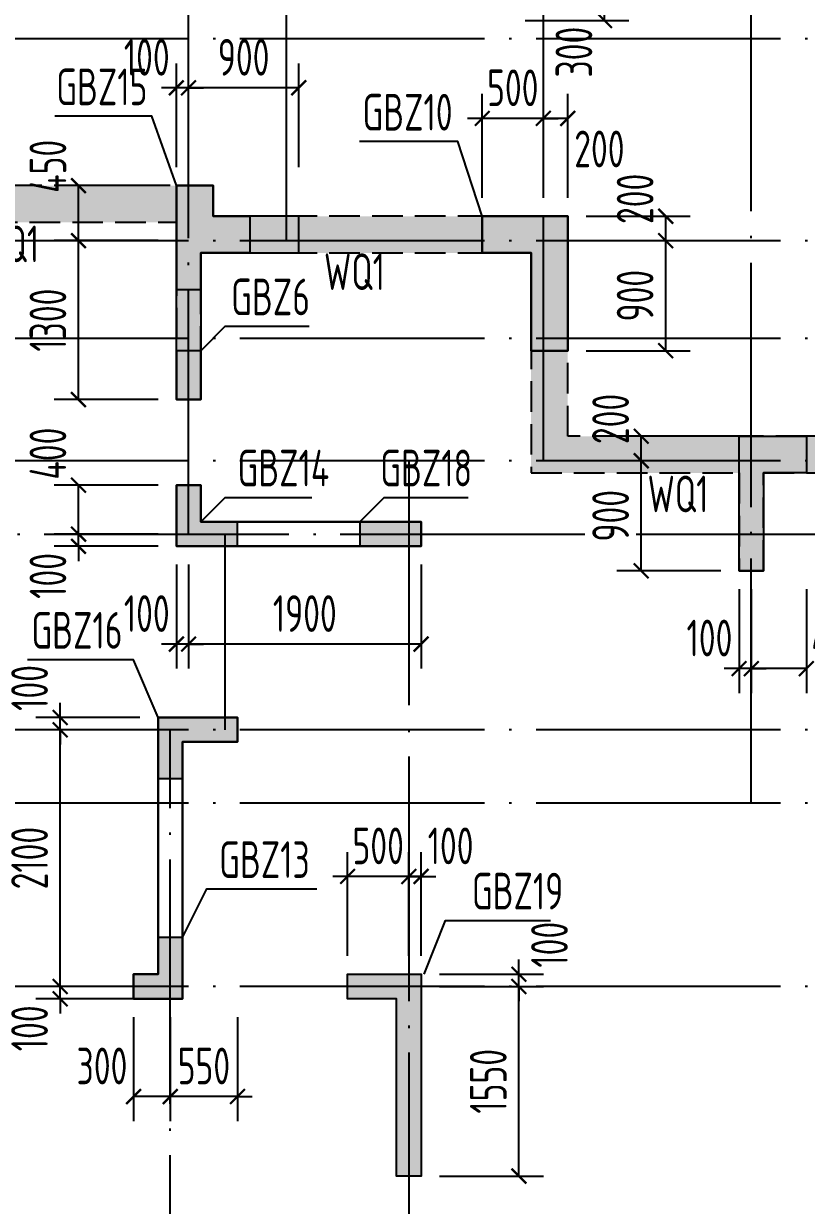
# Model space of a CAD drawing. Extents: x -668857 to 154266, y -275694 to 291306.
# Drawn here: x -302191 to -295792, y 206455 to 216120 of the extents above; entities that cross this region are included whole.
import ezdxf
from ezdxf.enums import TextEntityAlignment as Align

# ---------------------------------------------------------------- set-up
doc = ezdxf.new("R2010")
doc.units = 0
doc.header["$LTSCALE"] = 1000
doc.linetypes.add('DASH', pattern=[0.35, 0.25, -0.1])
doc.linetypes.add('DOTE', pattern=[2.42, 2, -0.2, 0.02, -0.2])
doc.layers.get('0').update_dxf_attribs({"linetype": 'CONTINUOUS'})
doc.layers.get('DEFPOINTS').update_dxf_attribs({"linetype": 'CONTINUOUS'})
for name, color, linetype in [('A-DOTE', 10, 'DOTE'), ('COLU_DE_TEXT', 7, 'CONTINUOUS'), ('LABEL', 1, 'CONTINUOUS'), ('S-Q墙填充', 252, 'CONTINUOUS'), ('S-Q墙实线', 6, 'CONTINUOUS'), ('S-Q墙标注', 3, 'CONTINUOUS'), ('S-Q墙虚线', 6, 'DASH'), ('S-X详图填充', 252, 'CONTINUOUS'), ('S-X详图实线', 4, 'CONTINUOUS')]:
    doc.layers.add(name, color=color, linetype=linetype)
doc.styles.add('TSSD_REIN', font='tssdeng.shx', dxfattribs={"width": 0.7, "height": 300, "bigfont": 'tssdchn.shx'})
doc.styles.add('结构文字', font='zstxt.shx', dxfattribs={"width": 0.7, "bigfont": 'zshz.shx'})
doc.dimstyles.new('STRUCK', dxfattribs={"dimtxt": 400, "dimasz": 121, "dimexe": 200, "dimexo": 150, "dimgap": 115, "dimtad": 1, "dimdec": 0, "dimdsep": 46, "dimtxsty": '结构文字', "dimblk": 'ARCHTICK', "dimcen": 400, "dimclrd": 3, "dimclre": 3, "dimclrt": 7, "dimadec": 0, "dimazin": 0, "dimtfac": 1, "dimtdec": 0, "dimtix": 1, "dimtmove": 2, "dimatfit": 3, "dimldrblk": '_DIMX', "dimfxl": 0, "dimtolj": 1, "dimtzin": 0, "dimarcsym": 0})

# ---------------------------------------------------------------- blocks, each defined once
blk = doc.blocks.new('20210726.16350016')
at = {"layer": 'A-DOTE'}
for p, q in [((43500, 13100.3), (43500, 21100)), ((46400, 13700), (46400, 21100)), ((48100, 10900), (48100, 21100)), ((44300, 15500), (44300, 17600)), ((55600, 17150), (3600, 17150)), ((55600, 15500), (3600, 15500)), ((55600, 14700), (3600, 14700)), ((55600, 13700), (3600, 13700)), ((45299.8, 13700), (45300, 3600)), ((3600, 13100.3), (55600, 13100.3)), ((43800, 11500), (43800, 13100)), ((55600, 11500), (3600, 11500)), ((43350, 3600), (43350, 11500)), ((55600, 10900), (3600, 10900)), ((55600, 9400), (3600, 9400))]:
    blk.add_line(p, q, dxfattribs=at)
blk = doc.blocks.new('_ArchTick')
at = {"color": 0, "linetype": 'ByBlock', "const_width": 0.15}
blk.add_lwpolyline([(-0.5, -0.5), (0.5, 0.5)], dxfattribs=at)
blk = doc.blocks.new('*D628')
at = {"layer": 'DEFPOINTS', "color": 0}
for p in [(-297142.3, 212545.4), (-296342.3, 212545.4), (-296342.3, 211645.4)]:
    blk.add_point(p, dxfattribs=at)
at = {"layer": 'S-Q墙标注', "color": 3, "lineweight": -2}
for p, q in [((-296492.3, 212545.4), (-297342.3, 212545.4)), ((-297142.3, 211645.4), (-297142.3, 212545.4)), ((-296492.3, 211645.4), (-297342.3, 211645.4))]:
    blk.add_line(p, q, dxfattribs=at)
at = {"layer": 'S-Q墙标注', "color": 3, "lineweight": -2, "xscale": 121, "yscale": 121, "zscale": 121}
for p, rotation in [((-297142.3, 212545.4), 90), ((-297142.3, 211645.4), 270)]:
    blk.add_blockref('_ArchTick', p, dxfattribs=dict(at, rotation=rotation))
at = {"layer": 'S-Q墙标注', "color": 7, "insert": (-297392.3, 212095.4), "char_height": 300, "attachment_point": 5, "rotation": 90, "style": 'TSSD_REIN'}
blk.add_mtext('\\A1;900', dxfattribs=at)
blk = doc.blocks.new('_DIMX')
blk.add_line((-150, 0), (150, 0))
at = {"const_width": 50}
blk.add_lwpolyline([(-70, -70), (70, 70)], dxfattribs=at)
blk = doc.blocks.new('*D629')
at = {"layer": 'DEFPOINTS', "color": 0}
for p in [(-297142.3, 212745.4), (-296342.3, 212745.4), (-296342.3, 212545.4)]:
    blk.add_point(p, dxfattribs=at)
at = {"layer": 'S-Q墙标注', "color": 3, "lineweight": -2}
for p, q in [((-296492.3, 212745.4), (-297342.3, 212745.4)), ((-297142.3, 212545.4), (-297142.3, 212745.4)), ((-296492.3, 212545.4), (-297342.3, 212545.4))]:
    blk.add_line(p, q, dxfattribs=at)
at = {"layer": 'S-Q墙标注', "color": 3, "lineweight": -2, "xscale": 121, "yscale": 121, "zscale": 121}
for p, rotation in [((-297142.3, 212745.4), 90), ((-297142.3, 212545.4), 270)]:
    blk.add_blockref('_ArchTick', p, dxfattribs=dict(at, rotation=rotation))
at = {"layer": 'S-Q墙标注', "color": 7, "insert": (-297392.3, 212887.3), "char_height": 300, "attachment_point": 5, "rotation": 90, "style": 'TSSD_REIN'}
blk.add_mtext('\\A1;200', dxfattribs=at)
blk = doc.blocks.new('*D630')
at = {"layer": 'DEFPOINTS', "color": 0}
for p in [(-296242.3, 211645.4), (-295792.4, 211645.4), (-296242.3, 210845.4)]:
    blk.add_point(p, dxfattribs=at)
at = {"layer": 'S-Q墙标注', "color": 3, "lineweight": -2}
for p, q in [((-296242.3, 211495.4), (-296242.3, 210645.4)), ((-295792.4, 211495.4), (-295792.4, 210645.4)), ((-295792.4, 210845.4), (-296242.3, 210845.4))]:
    blk.add_line(p, q, dxfattribs=at)
at = {"layer": 'S-Q墙标注', "color": 3, "lineweight": -2, "xscale": 121, "yscale": 121, "zscale": 121, "rotation": 180}
blk.add_blockref('_ArchTick', (-296242.3, 210845.4), dxfattribs=at)
at = {"layer": 'S-Q墙标注', "color": 3, "lineweight": -2, "xscale": 121, "yscale": 121, "zscale": 121}
blk.add_blockref('_ArchTick', (-295792.4, 210845.4), dxfattribs=at)
at = {"layer": 'S-Q墙标注', "color": 7, "insert": (-295534.3, 211095.4), "char_height": 300, "attachment_point": 5, "style": 'TSSD_REIN'}
blk.add_mtext('\\A1;450', dxfattribs=at)
blk = doc.blocks.new('*D631')
at = {"layer": 'DEFPOINTS', "color": 0}
for p in [(-296342.3, 211645.4), (-296242.3, 211645.4), (-296342.3, 210845.4)]:
    blk.add_point(p, dxfattribs=at)
at = {"layer": 'S-Q墙标注', "color": 3, "lineweight": -2}
for p, q in [((-296342.3, 211495.4), (-296342.3, 210645.4)), ((-296242.3, 211495.4), (-296242.3, 210645.4)), ((-296342.3, 210845.4), (-296463.3, 210845.4)), ((-296242.3, 210845.4), (-296342.3, 210845.4)), ((-296242.3, 210845.4), (-296121.3, 210845.4))]:
    blk.add_line(p, q, dxfattribs=at)
at = {"layer": 'S-Q墙标注', "color": 3, "lineweight": -2, "xscale": 121, "yscale": 121, "zscale": 121}
blk.add_blockref('_ArchTick', (-296342.3, 210845.4), dxfattribs=at)
at = {"layer": 'S-Q墙标注', "color": 3, "lineweight": -2, "xscale": 121, "yscale": 121, "zscale": 121, "rotation": 180}
blk.add_blockref('_ArchTick', (-296242.3, 210845.4), dxfattribs=at)
at = {"layer": 'S-Q墙标注', "color": 7, "insert": (-296584.3, 211095.4), "char_height": 300, "attachment_point": 5, "style": 'TSSD_REIN'}
blk.add_mtext('\\A1;100', dxfattribs=at)
blk = doc.blocks.new('*D632')
at = {"layer": 'DEFPOINTS', "color": 0}
for p in [(-301742.3, 211945.7), (-300942.3, 211945.7), (-300942.3, 211845.7)]:
    blk.add_point(p, dxfattribs=at)
at = {"layer": 'S-Q墙标注', "color": 3, "lineweight": -2}
for p, q in [((-301742.3, 211945.7), (-301742.3, 212066.7)), ((-301092.3, 211945.7), (-301942.3, 211945.7)), ((-301742.3, 211845.7), (-301742.3, 211945.7)), ((-301092.3, 211845.7), (-301942.3, 211845.7)), ((-301742.3, 211845.7), (-301742.3, 211724.7))]:
    blk.add_line(p, q, dxfattribs=at)
at = {"layer": 'S-Q墙标注', "color": 3, "lineweight": -2, "xscale": 121, "yscale": 121, "zscale": 121}
for p, rotation in [((-301742.3, 211945.7), 270), ((-301742.3, 211845.7), 90)]:
    blk.add_blockref('_ArchTick', p, dxfattribs=dict(at, rotation=rotation))
at = {"layer": 'S-Q墙标注', "color": 7, "insert": (-301992.3, 211603.7), "char_height": 300, "attachment_point": 5, "rotation": 90, "style": 'TSSD_REIN'}
blk.add_mtext('\\A1;100', dxfattribs=at)
blk = doc.blocks.new('*D633')
at = {"layer": 'DEFPOINTS', "color": 0}
for p in [(-301742.3, 212345.7), (-300942.3, 212345.7), (-300942.3, 211945.7)]:
    blk.add_point(p, dxfattribs=at)
at = {"layer": 'S-Q墙标注', "color": 3, "lineweight": -2}
for p, q in [((-301092.3, 212345.7), (-301942.3, 212345.7)), ((-301742.3, 211945.7), (-301742.3, 212345.7)), ((-301092.3, 211945.7), (-301942.3, 211945.7))]:
    blk.add_line(p, q, dxfattribs=at)
at = {"layer": 'S-Q墙标注', "color": 3, "lineweight": -2, "xscale": 121, "yscale": 121, "zscale": 121}
for p, rotation in [((-301742.3, 212345.7), 90), ((-301742.3, 211945.7), 270)]:
    blk.add_blockref('_ArchTick', p, dxfattribs=dict(at, rotation=rotation))
at = {"layer": 'S-Q墙标注', "color": 7, "insert": (-301992.3, 212603.7), "char_height": 300, "attachment_point": 5, "rotation": 90, "style": 'TSSD_REIN'}
blk.add_mtext('\\A1;400', dxfattribs=at)
blk = doc.blocks.new('*D634')
at = {"layer": 'DEFPOINTS', "color": 0}
for p in [(-300842.3, 211845.7), (-298942.3, 211845.7), (-300842.3, 211045.7)]:
    blk.add_point(p, dxfattribs=at)
at = {"layer": 'S-Q墙标注', "color": 3, "lineweight": -2}
for p, q in [((-300842.3, 211695.7), (-300842.3, 210845.7)), ((-298942.3, 211695.7), (-298942.3, 210845.7)), ((-298942.3, 211045.7), (-300842.3, 211045.7))]:
    blk.add_line(p, q, dxfattribs=at)
at = {"layer": 'S-Q墙标注', "color": 3, "lineweight": -2, "xscale": 121, "yscale": 121, "zscale": 121, "rotation": 180}
blk.add_blockref('_ArchTick', (-300842.3, 211045.7), dxfattribs=at)
at = {"layer": 'S-Q墙标注', "color": 3, "lineweight": -2, "xscale": 121, "yscale": 121, "zscale": 121}
blk.add_blockref('_ArchTick', (-298942.3, 211045.7), dxfattribs=at)
at = {"layer": 'S-Q墙标注', "color": 7, "insert": (-299892.3, 211295.7), "char_height": 300, "attachment_point": 5, "style": 'TSSD_REIN'}
blk.add_mtext('\\A1;1900', dxfattribs=at)
blk = doc.blocks.new('*D635')
at = {"layer": 'DEFPOINTS', "color": 0}
for p in [(-300942.3, 211845.7), (-300842.3, 211845.7), (-300942.3, 211045.7)]:
    blk.add_point(p, dxfattribs=at)
at = {"layer": 'S-Q墙标注', "color": 3, "lineweight": -2}
for p, q in [((-300942.3, 211695.7), (-300942.3, 210845.7)), ((-300842.3, 211695.7), (-300842.3, 210845.7)), ((-300942.3, 211045.7), (-301063.3, 211045.7)), ((-300842.3, 211045.7), (-300942.3, 211045.7)), ((-300842.3, 211045.7), (-300721.3, 211045.7))]:
    blk.add_line(p, q, dxfattribs=at)
at = {"layer": 'S-Q墙标注', "color": 3, "lineweight": -2, "xscale": 121, "yscale": 121, "zscale": 121}
blk.add_blockref('_ArchTick', (-300942.3, 211045.7), dxfattribs=at)
at = {"layer": 'S-Q墙标注', "color": 3, "lineweight": -2, "xscale": 121, "yscale": 121, "zscale": 121, "rotation": 180}
blk.add_blockref('_ArchTick', (-300842.3, 211045.7), dxfattribs=at)
at = {"layer": 'S-Q墙标注', "color": 7, "insert": (-301184.2, 211295.7), "char_height": 300, "attachment_point": 5, "style": 'TSSD_REIN'}
blk.add_mtext('\\A1;100', dxfattribs=at)
blk = doc.blocks.new('*D636')
at = {"layer": 'DEFPOINTS', "color": 0}
for p in [(-297742.2, 214345.4), (-296942.2, 214345.4), (-297742.2, 213445.4)]:
    blk.add_point(p, dxfattribs=at)
at = {"layer": 'S-Q墙标注', "color": 3, "lineweight": -2}
for p, q in [((-297592.2, 214345.4), (-296742.2, 214345.4)), ((-296942.2, 213445.4), (-296942.2, 214345.4)), ((-297592.2, 213445.4), (-296742.2, 213445.4))]:
    blk.add_line(p, q, dxfattribs=at)
at = {"layer": 'S-Q墙标注', "color": 3, "lineweight": -2, "xscale": 121, "yscale": 121, "zscale": 121}
for p, rotation in [((-296942.2, 214345.4), 90), ((-296942.2, 213445.4), 270)]:
    blk.add_blockref('_ArchTick', p, dxfattribs=dict(at, rotation=rotation))
at = {"layer": 'S-Q墙标注', "color": 7, "insert": (-297192.2, 213895.4), "char_height": 300, "attachment_point": 5, "rotation": 90, "style": 'TSSD_REIN'}
blk.add_mtext('\\A1;900', dxfattribs=at)
blk = doc.blocks.new('*D637')
at = {"layer": 'DEFPOINTS', "color": 0}
for p in [(-297742.2, 214545.4), (-296942.2, 214545.4), (-297742.2, 214345.4)]:
    blk.add_point(p, dxfattribs=at)
at = {"layer": 'S-Q墙标注', "color": 3, "lineweight": -2}
for p, q in [((-297592.2, 214545.4), (-296742.2, 214545.4)), ((-296942.2, 214345.4), (-296942.2, 214545.4)), ((-297592.2, 214345.4), (-296742.2, 214345.4))]:
    blk.add_line(p, q, dxfattribs=at)
at = {"layer": 'S-Q墙标注', "color": 3, "lineweight": -2, "xscale": 121, "yscale": 121, "zscale": 121}
for p, rotation in [((-296942.2, 214545.4), 90), ((-296942.2, 214345.4), 270)]:
    blk.add_blockref('_ArchTick', p, dxfattribs=dict(at, rotation=rotation))
at = {"layer": 'S-Q墙标注', "color": 7, "insert": (-297192.2, 214687.3), "char_height": 300, "attachment_point": 5, "rotation": 90, "style": 'TSSD_REIN'}
blk.add_mtext('\\A1;200', dxfattribs=at)
blk = doc.blocks.new('*D638')
at = {"layer": 'DEFPOINTS', "color": 0}
for p in [(-297942.3, 215345.4), (-297942.3, 214545.4), (-297742.2, 214545.4)]:
    blk.add_point(p, dxfattribs=at)
at = {"layer": 'S-Q墙标注', "color": 3, "lineweight": -2}
for p, q in [((-297942.3, 214695.4), (-297942.3, 215545.4)), ((-297742.2, 214695.4), (-297742.2, 215545.4)), ((-297742.2, 215345.4), (-297942.3, 215345.4))]:
    blk.add_line(p, q, dxfattribs=at)
at = {"layer": 'S-Q墙标注', "color": 3, "lineweight": -2, "xscale": 121, "yscale": 121, "zscale": 121, "rotation": 180}
blk.add_blockref('_ArchTick', (-297942.3, 215345.4), dxfattribs=at)
at = {"layer": 'S-Q墙标注', "color": 3, "lineweight": -2, "xscale": 121, "yscale": 121, "zscale": 121}
blk.add_blockref('_ArchTick', (-297742.2, 215345.4), dxfattribs=at)
at = {"layer": 'S-Q墙标注', "color": 7, "insert": (-297484.2, 215095.4), "char_height": 300, "attachment_point": 5, "style": 'TSSD_REIN'}
blk.add_mtext('\\A1;200', dxfattribs=at)
blk = doc.blocks.new('*D639')
at = {"layer": 'DEFPOINTS', "color": 0}
for p in [(-298442.2, 215345.4), (-298442.2, 214545.4), (-297942.3, 214545.4)]:
    blk.add_point(p, dxfattribs=at)
at = {"layer": 'S-Q墙标注', "color": 3, "lineweight": -2}
for p, q in [((-298442.2, 214695.4), (-298442.2, 215545.4)), ((-297942.3, 214695.4), (-297942.3, 215545.4)), ((-298442.2, 215345.4), (-298563.2, 215345.4)), ((-297942.3, 215345.4), (-298442.2, 215345.4)), ((-297942.3, 215345.4), (-297821.3, 215345.4))]:
    blk.add_line(p, q, dxfattribs=at)
at = {"layer": 'S-Q墙标注', "color": 3, "lineweight": -2, "xscale": 121, "yscale": 121, "zscale": 121}
blk.add_blockref('_ArchTick', (-298442.2, 215345.4), dxfattribs=at)
at = {"layer": 'S-Q墙标注', "color": 3, "lineweight": -2, "xscale": 121, "yscale": 121, "zscale": 121, "rotation": 180}
blk.add_blockref('_ArchTick', (-297942.3, 215345.4), dxfattribs=at)
at = {"layer": 'S-Q墙标注', "color": 7, "insert": (-298192.3, 215595.4), "char_height": 300, "attachment_point": 5, "style": 'TSSD_REIN'}
blk.add_mtext('\\A1;500', dxfattribs=at)
blk = doc.blocks.new('*D640')
at = {"layer": 'DEFPOINTS', "color": 0}
for p in [(-300992.3, 208145.4), (-300442.3, 208145.4), (-300992.3, 207345.4)]:
    blk.add_point(p, dxfattribs=at)
at = {"layer": 'S-Q墙标注', "color": 3, "lineweight": -2}
for p, q in [((-300992.3, 207995.4), (-300992.3, 207145.4)), ((-300442.3, 207995.4), (-300442.3, 207145.4)), ((-300992.3, 207345.4), (-301113.3, 207345.4)), ((-300442.3, 207345.4), (-300992.3, 207345.4)), ((-300442.3, 207345.4), (-300321.3, 207345.4))]:
    blk.add_line(p, q, dxfattribs=at)
at = {"layer": 'S-Q墙标注', "color": 3, "lineweight": -2, "xscale": 121, "yscale": 121, "zscale": 121}
blk.add_blockref('_ArchTick', (-300992.3, 207345.4), dxfattribs=at)
at = {"layer": 'S-Q墙标注', "color": 3, "lineweight": -2, "xscale": 121, "yscale": 121, "zscale": 121, "rotation": 180}
blk.add_blockref('_ArchTick', (-300442.3, 207345.4), dxfattribs=at)
at = {"layer": 'S-Q墙标注', "color": 7, "insert": (-300717.3, 207595.4), "char_height": 300, "attachment_point": 5, "style": 'TSSD_REIN'}
blk.add_mtext('\\A1;550', dxfattribs=at)
blk = doc.blocks.new('*D641')
at = {"layer": 'DEFPOINTS', "color": 0}
for p in [(-301292.3, 208145.4), (-300992.3, 208145.4), (-301292.3, 207345.4)]:
    blk.add_point(p, dxfattribs=at)
at = {"layer": 'S-Q墙标注', "color": 3, "lineweight": -2}
for p, q in [((-301292.3, 207995.4), (-301292.3, 207145.4)), ((-300992.3, 207995.4), (-300992.3, 207145.4)), ((-300992.3, 207345.4), (-301292.3, 207345.4))]:
    blk.add_line(p, q, dxfattribs=at)
at = {"layer": 'S-Q墙标注', "color": 3, "lineweight": -2, "xscale": 121, "yscale": 121, "zscale": 121, "rotation": 180}
blk.add_blockref('_ArchTick', (-301292.3, 207345.4), dxfattribs=at)
at = {"layer": 'S-Q墙标注', "color": 3, "lineweight": -2, "xscale": 121, "yscale": 121, "zscale": 121}
blk.add_blockref('_ArchTick', (-300992.3, 207345.4), dxfattribs=at)
at = {"layer": 'S-Q墙标注', "color": 7, "insert": (-301550.4, 207595.4), "char_height": 300, "attachment_point": 5, "style": 'TSSD_REIN'}
blk.add_mtext('\\A1;300', dxfattribs=at)
blk = doc.blocks.new('*D642')
at = {"layer": 'DEFPOINTS', "color": 0}
for p in [(-301742.3, 214345.4), (-300942.3, 214345.4), (-300942.3, 213045.4)]:
    blk.add_point(p, dxfattribs=at)
at = {"layer": 'S-Q墙标注', "color": 3, "lineweight": -2}
for p, q in [((-301092.3, 214345.4), (-301942.3, 214345.4)), ((-301742.3, 213045.4), (-301742.3, 214345.4)), ((-301092.3, 213045.4), (-301942.3, 213045.4))]:
    blk.add_line(p, q, dxfattribs=at)
at = {"layer": 'S-Q墙标注', "color": 3, "lineweight": -2, "xscale": 121, "yscale": 121, "zscale": 121}
for p, rotation in [((-301742.3, 214345.4), 90), ((-301742.3, 213045.4), 270)]:
    blk.add_blockref('_ArchTick', p, dxfattribs=dict(at, rotation=rotation))
at = {"layer": 'S-Q墙标注', "color": 7, "insert": (-301992.3, 213695.4), "char_height": 300, "attachment_point": 5, "rotation": 90, "style": 'TSSD_REIN'}
blk.add_mtext('\\A1;1300', dxfattribs=at)
blk = doc.blocks.new('*D643')
at = {"layer": 'DEFPOINTS', "color": 0}
for p in [(-301742.3, 214795.4), (-300942.3, 214795.4), (-300942.3, 214345.4)]:
    blk.add_point(p, dxfattribs=at)
at = {"layer": 'S-Q墙标注', "color": 3, "lineweight": -2}
for p, q in [((-301092.3, 214795.4), (-301942.3, 214795.4)), ((-301742.3, 214345.4), (-301742.3, 214795.4)), ((-301092.3, 214345.4), (-301942.3, 214345.4))]:
    blk.add_line(p, q, dxfattribs=at)
at = {"layer": 'S-Q墙标注', "color": 3, "lineweight": -2, "xscale": 121, "yscale": 121, "zscale": 121}
for p, rotation in [((-301742.3, 214795.4), 90), ((-301742.3, 214345.4), 270)]:
    blk.add_blockref('_ArchTick', p, dxfattribs=dict(at, rotation=rotation))
at = {"layer": 'S-Q墙标注', "color": 7, "insert": (-301992.3, 214953.5), "char_height": 300, "attachment_point": 5, "rotation": 90, "style": 'TSSD_REIN'}
blk.add_mtext('\\A1;450', dxfattribs=at)
blk = doc.blocks.new('*D644')
at = {"layer": 'DEFPOINTS', "color": 0}
for p in [(-300842.4, 215595.3), (-300842.4, 214795.3), (-299942.2, 214795.3)]:
    blk.add_point(p, dxfattribs=at)
at = {"layer": 'S-Q墙标注', "color": 3, "lineweight": -2}
for p, q in [((-300842.4, 214945.3), (-300842.4, 215795.3)), ((-299942.2, 214945.3), (-299942.2, 215795.3)), ((-299942.2, 215595.3), (-300842.4, 215595.3))]:
    blk.add_line(p, q, dxfattribs=at)
at = {"layer": 'S-Q墙标注', "color": 3, "lineweight": -2, "xscale": 121, "yscale": 121, "zscale": 121, "rotation": 180}
blk.add_blockref('_ArchTick', (-300842.4, 215595.3), dxfattribs=at)
at = {"layer": 'S-Q墙标注', "color": 3, "lineweight": -2, "xscale": 121, "yscale": 121, "zscale": 121}
blk.add_blockref('_ArchTick', (-299942.2, 215595.3), dxfattribs=at)
at = {"layer": 'S-Q墙标注', "color": 7, "insert": (-300392.3, 215845.3), "char_height": 300, "attachment_point": 5, "style": 'TSSD_REIN'}
blk.add_mtext('\\A1;900', dxfattribs=at)
blk = doc.blocks.new('*D645')
at = {"layer": 'DEFPOINTS', "color": 0}
for p in [(-300942.4, 215595.3), (-300942.4, 214795.3), (-300842.4, 214795.3)]:
    blk.add_point(p, dxfattribs=at)
at = {"layer": 'S-Q墙标注', "color": 3, "lineweight": -2}
for p, q in [((-300942.4, 214945.3), (-300942.4, 215795.3)), ((-300842.4, 214945.3), (-300842.4, 215795.3)), ((-300942.4, 215595.3), (-301063.4, 215595.3)), ((-300842.4, 215595.3), (-300942.4, 215595.3)), ((-300842.4, 215595.3), (-300721.4, 215595.3))]:
    blk.add_line(p, q, dxfattribs=at)
at = {"layer": 'S-Q墙标注', "color": 3, "lineweight": -2, "xscale": 121, "yscale": 121, "zscale": 121}
blk.add_blockref('_ArchTick', (-300942.4, 215595.3), dxfattribs=at)
at = {"layer": 'S-Q墙标注', "color": 3, "lineweight": -2, "xscale": 121, "yscale": 121, "zscale": 121, "rotation": 180}
blk.add_blockref('_ArchTick', (-300842.4, 215595.3), dxfattribs=at)
at = {"layer": 'S-Q墙标注', "color": 7, "insert": (-301184.3, 215845.3), "char_height": 300, "attachment_point": 5, "style": 'TSSD_REIN'}
blk.add_mtext('\\A1;100', dxfattribs=at)
blk = doc.blocks.new('*D695')
at = {"layer": 'DEFPOINTS', "color": 0}
for p in [(-298242.3, 216445.4), (-297442.3, 216445.4), (-298242.3, 216145.4)]:
    blk.add_point(p, dxfattribs=at)
at = {"layer": 'S-Q墙标注', "color": 3, "lineweight": -2}
for p, q in [((-298092.3, 216445.4), (-297242.3, 216445.4)), ((-297442.3, 216145.4), (-297442.3, 216445.4)), ((-298092.3, 216145.4), (-297242.3, 216145.4))]:
    blk.add_line(p, q, dxfattribs=at)
at = {"layer": 'S-Q墙标注', "color": 3, "lineweight": -2, "xscale": 121, "yscale": 121, "zscale": 121}
for p, rotation in [((-297442.3, 216445.4), 90), ((-297442.3, 216145.4), 270)]:
    blk.add_blockref('_ArchTick', p, dxfattribs=dict(at, rotation=rotation))
at = {"layer": 'S-Q墙标注', "color": 7, "insert": (-297692.3, 215887.3), "char_height": 300, "attachment_point": 5, "rotation": 90, "style": 'TSSD_REIN'}
blk.add_mtext('\\A1;300', dxfattribs=at)
blk = doc.blocks.new('*D712')
at = {"layer": 'DEFPOINTS', "color": 0}
for p in [(-298942.3, 208245.4), (-298142.3, 208245.4), (-298942.4, 206695.1)]:
    blk.add_point(p, dxfattribs=at)
at = {"layer": 'S-Q墙标注', "color": 3, "lineweight": -2}
for p, q in [((-298792.3, 208245.4), (-297942.3, 208245.4)), ((-298142.3, 206695.1), (-298142.3, 208245.4)), ((-298792.4, 206695.1), (-297942.3, 206695.1))]:
    blk.add_line(p, q, dxfattribs=at)
at = {"layer": 'S-Q墙标注', "color": 3, "lineweight": -2, "xscale": 121, "yscale": 121, "zscale": 121}
for p, rotation in [((-298142.3, 208245.4), 90), ((-298142.3, 206695.1), 270)]:
    blk.add_blockref('_ArchTick', p, dxfattribs=dict(at, rotation=rotation))
at = {"layer": 'S-Q墙标注', "color": 7, "insert": (-298392.3, 207470.2), "char_height": 300, "attachment_point": 5, "rotation": 90, "style": 'TSSD_REIN'}
blk.add_mtext('\\A1;1550', dxfattribs=at)
blk = doc.blocks.new('*D713')
at = {"layer": 'DEFPOINTS', "color": 0}
for p in [(-298942.3, 208345.4), (-298142.3, 208345.4), (-298942.3, 208245.4)]:
    blk.add_point(p, dxfattribs=at)
at = {"layer": 'S-Q墙标注', "color": 3, "lineweight": -2}
for p, q in [((-298142.3, 208345.4), (-298142.3, 208466.4)), ((-298792.3, 208345.4), (-297942.3, 208345.4)), ((-298142.3, 208245.4), (-298142.3, 208345.4)), ((-298792.3, 208245.4), (-297942.3, 208245.4)), ((-298142.3, 208245.4), (-298142.3, 208124.4))]:
    blk.add_line(p, q, dxfattribs=at)
at = {"layer": 'S-Q墙标注', "color": 3, "lineweight": -2, "xscale": 121, "yscale": 121, "zscale": 121}
for p, rotation in [((-298142.3, 208345.4), 270), ((-298142.3, 208245.4), 90)]:
    blk.add_blockref('_ArchTick', p, dxfattribs=dict(at, rotation=rotation))
at = {"layer": 'S-Q墙标注', "color": 7, "insert": (-297892.3, 208587.3), "char_height": 300, "attachment_point": 5, "rotation": 90, "style": 'TSSD_REIN'}
blk.add_mtext('\\A1;100', dxfattribs=at)
blk = doc.blocks.new('*D714')
at = {"layer": 'DEFPOINTS', "color": 0}
for p in [(-299042.4, 209145.4), (-299042.4, 208345.4), (-298942.4, 208345.4)]:
    blk.add_point(p, dxfattribs=at)
at = {"layer": 'S-Q墙标注', "color": 3, "lineweight": -2}
for p, q in [((-299042.4, 208495.4), (-299042.4, 209345.4)), ((-298942.4, 208495.4), (-298942.4, 209345.4)), ((-299042.4, 209145.4), (-299163.4, 209145.4)), ((-298942.4, 209145.4), (-299042.4, 209145.4)), ((-298942.4, 209145.4), (-298821.4, 209145.4))]:
    blk.add_line(p, q, dxfattribs=at)
at = {"layer": 'S-Q墙标注', "color": 3, "lineweight": -2, "xscale": 121, "yscale": 121, "zscale": 121}
blk.add_blockref('_ArchTick', (-299042.4, 209145.4), dxfattribs=at)
at = {"layer": 'S-Q墙标注', "color": 3, "lineweight": -2, "xscale": 121, "yscale": 121, "zscale": 121, "rotation": 180}
blk.add_blockref('_ArchTick', (-298942.4, 209145.4), dxfattribs=at)
at = {"layer": 'S-Q墙标注', "color": 7, "insert": (-298700.5, 209395.4), "char_height": 300, "attachment_point": 5, "style": 'TSSD_REIN'}
blk.add_mtext('\\A1;100', dxfattribs=at)
blk = doc.blocks.new('*D715')
at = {"layer": 'DEFPOINTS', "color": 0}
for p in [(-299542.4, 209145.4), (-299542.4, 208345.4), (-299042.4, 208345.4)]:
    blk.add_point(p, dxfattribs=at)
at = {"layer": 'S-Q墙标注', "color": 3, "lineweight": -2}
for p, q in [((-299542.4, 208495.4), (-299542.4, 209345.4)), ((-299042.4, 208495.4), (-299042.4, 209345.4)), ((-299542.4, 209145.4), (-299663.4, 209145.4)), ((-299042.4, 209145.4), (-299542.4, 209145.4)), ((-299042.4, 209145.4), (-298921.4, 209145.4))]:
    blk.add_line(p, q, dxfattribs=at)
at = {"layer": 'S-Q墙标注', "color": 3, "lineweight": -2, "xscale": 121, "yscale": 121, "zscale": 121}
blk.add_blockref('_ArchTick', (-299542.4, 209145.4), dxfattribs=at)
at = {"layer": 'S-Q墙标注', "color": 3, "lineweight": -2, "xscale": 121, "yscale": 121, "zscale": 121, "rotation": 180}
blk.add_blockref('_ArchTick', (-299042.4, 209145.4), dxfattribs=at)
at = {"layer": 'S-Q墙标注', "color": 7, "insert": (-299292.4, 209395.4), "char_height": 300, "attachment_point": 5, "style": 'TSSD_REIN'}
blk.add_mtext('\\A1;500', dxfattribs=at)
blk = doc.blocks.new('*D729')
at = {"layer": 'DEFPOINTS', "color": 0}
for p in [(-301892.3, 208245.4), (-301092.3, 208245.4), (-301092.3, 208145.4)]:
    blk.add_point(p, dxfattribs=at)
at = {"layer": 'S-Q墙标注', "color": 3, "lineweight": -2}
for p, q in [((-301892.3, 208245.4), (-301892.3, 208366.4)), ((-301242.3, 208245.4), (-302092.3, 208245.4)), ((-301892.3, 208145.4), (-301892.3, 208245.4)), ((-301242.3, 208145.4), (-302092.3, 208145.4)), ((-301892.3, 208145.4), (-301892.3, 208024.4))]:
    blk.add_line(p, q, dxfattribs=at)
at = {"layer": 'S-Q墙标注', "color": 3, "lineweight": -2, "xscale": 121, "yscale": 121, "zscale": 121}
for p, rotation in [((-301892.3, 208245.4), 270), ((-301892.3, 208145.4), 90)]:
    blk.add_blockref('_ArchTick', p, dxfattribs=dict(at, rotation=rotation))
at = {"layer": 'S-Q墙标注', "color": 7, "insert": (-302142.3, 207903.5), "char_height": 300, "attachment_point": 5, "rotation": 90, "style": 'TSSD_REIN'}
blk.add_mtext('\\A1;100', dxfattribs=at)
blk = doc.blocks.new('*D730')
at = {"layer": 'DEFPOINTS', "color": 0}
for p in [(-301892.3, 210345.4), (-301092.3, 210345.4), (-301092.3, 208245.4)]:
    blk.add_point(p, dxfattribs=at)
at = {"layer": 'S-Q墙标注', "color": 3, "lineweight": -2}
for p, q in [((-301242.3, 210345.4), (-302092.3, 210345.4)), ((-301892.3, 208245.4), (-301892.3, 210345.4)), ((-301242.3, 208245.4), (-302092.3, 208245.4))]:
    blk.add_line(p, q, dxfattribs=at)
at = {"layer": 'S-Q墙标注', "color": 3, "lineweight": -2, "xscale": 121, "yscale": 121, "zscale": 121}
for p, rotation in [((-301892.3, 210345.4), 90), ((-301892.3, 208245.4), 270)]:
    blk.add_blockref('_ArchTick', p, dxfattribs=dict(at, rotation=rotation))
at = {"layer": 'S-Q墙标注', "color": 7, "insert": (-302142.3, 209295.4), "char_height": 300, "attachment_point": 5, "rotation": 90, "style": 'TSSD_REIN'}
blk.add_mtext('\\A1;2100', dxfattribs=at)
blk = doc.blocks.new('*D731')
at = {"layer": 'DEFPOINTS', "color": 0}
for p in [(-301892.3, 210445.4), (-301092.3, 210445.4), (-301092.3, 210345.4)]:
    blk.add_point(p, dxfattribs=at)
at = {"layer": 'S-Q墙标注', "color": 3, "lineweight": -2}
for p, q in [((-301892.3, 210445.4), (-301892.3, 210566.4)), ((-301242.3, 210445.4), (-302092.3, 210445.4)), ((-301892.3, 210345.4), (-301892.3, 210445.4)), ((-301242.3, 210345.4), (-302092.3, 210345.4)), ((-301892.3, 210345.4), (-301892.3, 210224.4))]:
    blk.add_line(p, q, dxfattribs=at)
at = {"layer": 'S-Q墙标注', "color": 3, "lineweight": -2, "xscale": 121, "yscale": 121, "zscale": 121}
for p, rotation in [((-301892.3, 210445.4), 270), ((-301892.3, 210345.4), 90)]:
    blk.add_blockref('_ArchTick', p, dxfattribs=dict(at, rotation=rotation))
at = {"layer": 'S-Q墙标注', "color": 7, "insert": (-302142.3, 210687.3), "char_height": 300, "attachment_point": 5, "rotation": 90, "style": 'TSSD_REIN'}
blk.add_mtext('\\A1;100', dxfattribs=at)

msp = doc.modelspace()

# ---------------------------------------------------------------- hatches: boundary and pattern name
at = {"layer": 'S-Q墙填充', "ltscale": 0.5}
h = msp.add_hatch(dxfattribs=at)
h.set_pattern_fill('ARMORED', color=252, scale=30, style=0)
h.set_pattern_definition([(50, (-388806.07, 175277.25), (215.17805, -18.82564), [22.5, -247.5]), (355, (-388806.07, 175277.25), (-41.6254, 225.65764), [18, -198]), (100.4514, (-388788.14, 175275.68), (173.5528, 206.83186), [19.12206, -210.34263]), (46.1842, (-388806.07, 175337.25), (320.1723, -49.6557), [33.75, -371.25]), (96.6356, (-388779.4, 175333.12), (280.3988, 292.2354), [28.6831, -315.5139]), (351.1842, (-388806.07, 175337.25), (280.3986, 292.2356), [27, -297]), (21, (-388776.07, 175322.25), (179.07212, -120.78567), [22.5, -247.5]), (326, (-388776.07, 175322.25), (72.9946, 217.545), [18, -198]), (71.4514, (-388761.15, 175312.19), (252.0668, 96.75915), [19.12206, -210.34263]), (37.5, (-388806.07, 175277.25), (3.647957, 99.868156), [0, -195.6, 0, -201, 0, -198.75]), (7.5, (-388806.07, 175277.25), (78.92086, 118.32351), [0, -114.6, 0, -191.1, 0, -75.75]), (327.5, (-388872.97, 175277.25), (160.14673, -6.76646), [0, -75, 0, -234, 0, -310.5]), (317.5, (-388902.97, 175277.25), (174.95585, 30.0315), [0, -97.5, 0, -155.4, 0, -220.5]), (45, (-388806.07, 175277.25), (-106.06602, 106.06602), [])])
h.paths.add_polyline_path([(-297742.24, 214545.39), (-298392.15, 214545.39), (-300042.22, 214545.4), (-300642.44, 214545.39), (-300642.58, 214795.4), (-303842.17, 214795.4), (-303842.26, 214545.39), (-304442.18, 214545.4), (-306042.41, 214545.39), (-306742.33, 214545.39), (-306742.33, 213545.39), (-306742.33, 212745.39), (-319442.34, 212745.39), (-319892.34, 212745.39), (-320792.42, 212745.39), (-321242.33, 212745.39), (-322742.33, 212745.39), (-322742.33, 213545.39), (-322742.33, 214545.39), (-323392.24, 214545.39), (-325042.72, 214545.4), (-325642.33, 214545.39), (-325642.33, 214795.39), (-328842.33, 214795.39), (-328842.33, 214545.39), (-329442.45, 214545.4), (-331042.41, 214545.39), (-331742.33, 214545.39), (-331742.33, 213545.39), (-331742.33, 212745.39), (-339942.33, 212745.39), (-339942.33, 209745.4), (-339942.32, 207145.39), (-339942.32, 205045.39), (-337142.31, 205045.39), (-330642.27, 205045.39), (-330642.32, 203845.39), (-329592.33, 203845.39), (-327242.31, 203845.39), (-324692.33, 203845.39), (-323842.33, 203845.39), (-323842.38, 205045.27), (-318242.34, 205045.39), (-317342.34, 205045.39), (-314742.34, 205045.39), (-312142.31, 205045.39), (-311242.32, 205045.39), (-305642.31, 205045.39), (-305642.31, 203845.39), (-304592.33, 203845.39), (-302242.34, 203845.39), (-299892.33, 203845.39), (-298842.34, 203845.39), (-298842.34, 205045.39), (-293242.34, 205045.39), (-292342.34, 205045.39), (-289542.34, 205045.39), (-289542.34, 212745.39), (-291142.42, 212745.39), (-291542.34, 212745.39), (-294442.32, 212745.39), (-294892.32, 212745.39), (-295792.42, 212745.39), (-296242.34, 212745.39), (-297742.24, 212745.39), (-297742.24, 213545.39)])
h.paths.add_polyline_path([(-339642.33, 209645.4), (-338942.32, 209645.4), (-338942.32, 209845.4), (-339642.33, 209845.4), (-339642.33, 212445.39), (-339242.33, 212445.39), (-338342.23, 212445.39), (-338042.32, 212445.39), (-338042.3, 211795.39), (-337842.3, 211795.39), (-337842.32, 212445.39), (-335142.32, 212445.39), (-335142.32, 209645.4), (-334942.32, 209645.4), (-334942.32, 212445.39), (-334592.32, 212445.39), (-333692.23, 212445.39), (-333342.32, 212445.39), (-333342.32, 211645.39), (-333142.32, 211645.39), (-333142.32, 212445.39), (-331442.33, 212445.39), (-331442.33, 213545.39), (-331442.33, 214245.39), (-331042.41, 214245.39), (-329442.45, 214245.4), (-328742.33, 214245.39), (-328742.33, 213045.39), (-328542.33, 213045.39), (-328542.33, 214345.39), (-328542.33, 214495.39), (-325942.33, 214495.39), (-325942.33, 214345.39), (-325942.33, 213045.39), (-325742.33, 213045.39), (-325742.33, 214245.39), (-325042.72, 214245.4), (-323392.24, 214245.39), (-323042.33, 214245.39), (-323042.33, 213545.39), (-323042.33, 212445.39), (-321342.33, 212445.39), (-321342.33, 211645.39), (-321142.33, 211645.39), (-321142.33, 212445.39), (-320792.42, 212445.39), (-319892.34, 212445.39), (-319542.34, 212445.39), (-319542.34, 209645.4), (-319342.34, 209645.4), (-319342.34, 212445.39), (-316642.34, 212445.39), (-316642.34, 209645.4), (-316442.34, 209645.4), (-316442.34, 212445.39), (-316142.42, 212445.39), (-315142.33, 212445.39), (-314842.33, 212445.39), (-314842.34, 212445.39), (-314642.34, 212445.39), (-314642.33, 212445.39), (-314342.33, 212445.39), (-313342.23, 212445.39), (-313042.32, 212445.39), (-313042.32, 209645.2), (-312842.32, 209645.2), (-312842.32, 212445.39), (-310142.33, 212445.39), (-310142.33, 209645.4), (-309942.33, 209645.4), (-309942.33, 212445.39), (-309592.33, 212445.39), (-308692.23, 212445.39), (-308342.33, 212445.39), (-308342.33, 211645.4), (-308142.33, 211645.4), (-308142.33, 212445.39), (-306442.33, 212445.39), (-306442.33, 213545.39), (-306442.33, 214245.39), (-306042.41, 214245.39), (-304442.18, 214245.4), (-303742.33, 214245.39), (-303742.33, 213045.39), (-303542.33, 213045.39), (-303542.33, 214495.4), (-300942.33, 214495.4), (-300942.33, 213045.39), (-300742.33, 213045.39), (-300742.33, 214245.39), (-300042.22, 214245.4), (-298392.15, 214245.39), (-298042.24, 214245.39), (-298042.24, 213545.39), (-298042.24, 212445.39), (-296342.34, 212445.39), (-296342.34, 211645.39), (-296142.34, 211645.39), (-296142.34, 212445.39), (-295792.42, 212445.39), (-294892.32, 212445.39), (-294542.32, 212445.39), (-294542.32, 209645.4), (-294342.32, 209645.4), (-294342.32, 212445.39), (-291642.34, 212445.39), (-291642.34, 211795.42), (-291442.34, 211795.42), (-291442.34, 212445.39), (-291142.42, 212445.39), (-290242.32, 212445.39), (-289842.33, 212445.39), (-289842.33, 209845.4), (-290542.33, 209845.4), (-290542.33, 209645.4), (-289842.33, 209645.4), (-289842.34, 207145.39), (-289842.34, 205345.39), (-292342.34, 205345.39), (-293142.34, 205345.39), (-293142.34, 206795.39), (-293342.34, 206795.39), (-293342.34, 205345.39), (-298842.34, 205345.39), (-298842.34, 205595.39), (-299142.34, 205595.39), (-299142.34, 205245.39), (-299142.34, 204145.39), (-299892.33, 204145.39), (-302242.34, 204145.39), (-304592.33, 204145.39), (-305342.31, 204145.39), (-305342.31, 205245.39), (-305342.31, 205595.39), (-305642.31, 205595.39), (-305642.31, 205345.39), (-311142.32, 205345.39), (-311142.32, 206795.39), (-311342.32, 206795.39), (-311342.32, 205345.39), (-312142.31, 205345.39), (-314742.34, 205345.39), (-317342.34, 205345.39), (-318142.34, 205345.39), (-318142.34, 206795.39), (-318342.34, 206795.39), (-318342.34, 205345.39), (-323842.33, 205345.27), (-323842.3, 205595.37), (-324142.34, 205595.4), (-324142.39, 205245.27), (-324142.34, 204145.39), (-324692.33, 204145.39), (-327242.31, 204145.39), (-329592.33, 204145.39), (-330342.31, 204145.39), (-330342.27, 205245.27), (-330342.31, 205595.4), (-330642.32, 205595.37), (-330642.28, 205345.27), (-336142.32, 205345.39), (-336142.32, 206795.39), (-336342.32, 206795.39), (-336342.32, 205345.39), (-337142.31, 205345.39), (-339642.32, 205345.39), (-339642.32, 207145.39)], flags=16)
at = {"layer": 'S-X详图填充'}
h = msp.add_hatch(color=256, dxfattribs=at)
h.dxf.hatch_style = 1
h.paths.add_polyline_path([(-299942.23, 214545.34), (-300642.45, 214545.39), (-300642.52, 214795.36), (-300942.44, 214795.25), (-300942.39, 213945.42), (-300742.34, 213945.42), (-300742.34, 214245.34), (-299942.23, 214245.34)])
h = msp.add_hatch(color=256, dxfattribs=at)
h.dxf.hatch_style = 1
h.paths.add_polyline_path([(-298442.26, 214545.4), (-298442.34, 214245.41), (-298042.31, 214245.38), (-298042.32, 213445.41), (-297742.32, 213445.41), (-297742.23, 214545.37)])
h = msp.add_hatch(color=256, dxfattribs=at)
h.dxf.hatch_style = 1
h.paths.add_polyline_path([(-300742.34, 213445.42), (-300942.36, 213445.42), (-300942.34, 213045.42), (-300742.34, 213045.42)])
h = msp.add_hatch(color=256, dxfattribs=at)
h.dxf.hatch_style = 1
h.paths.add_polyline_path([(-295792.32, 212745.39), (-295792.37, 212445.39), (-296142.37, 212445.39), (-296142.32, 211645.42), (-296342.32, 211645.42), (-296342.32, 212745.39)])
h = msp.add_hatch(color=256, dxfattribs=at)
h.dxf.hatch_style = 1
h.paths.add_polyline_path([(-300442.34, 211845.72), (-300442.34, 212045.72), (-300742.34, 212045.72), (-300742.34, 212345.72), (-300942.34, 212345.72), (-300942.34, 211845.72)])
h = msp.add_hatch(color=256, dxfattribs=at)
h.dxf.hatch_style = 1
h.paths.add_polyline_path([(-298942.33, 211845.61), (-298942.33, 212045.61), (-299442.33, 212045.66), (-299442.33, 211845.66)])
h = msp.add_hatch(color=256, dxfattribs=at)
h.dxf.hatch_style = 1
h.paths.add_polyline_path([(-301092.34, 209945.42), (-300892.34, 209945.42), (-300892.34, 210245.42), (-300442.34, 210245.42), (-300442.34, 210445.42), (-301092.34, 210445.42)])
h = msp.add_hatch(color=256, dxfattribs=at)
h.dxf.hatch_style = 1
h.paths.add_polyline_path([(-300892.34, 208645.42), (-301092.34, 208645.42), (-301092.34, 208345.42), (-301292.34, 208345.42), (-301292.34, 208145.42), (-300892.34, 208145.42)])
h = msp.add_hatch(color=256, dxfattribs=at)
h.dxf.hatch_style = 1
h.paths.add_polyline_path([(-298942.44, 206695.11), (-299142.44, 206695.11), (-299142.44, 208145.37), (-299542.44, 208145.37), (-299542.44, 208345.37), (-298942.44, 208345.37)])

# ---------------------------------------------------------------- linework, layer by layer
at = {"layer": 'LABEL'}
for points in [[(-300942.37, 214795.2), (-301142.37, 215363.29), (-301937.16, 215363.29)], [(-298442.33, 214545.39), (-298642.33, 215155.88), (-299444.42, 215155.88)], [(-300742.33, 213445.42), (-300542.33, 213645.42), (-299856.74, 213645.42)], [(-300742.33, 212045.72), (-300542.33, 212245.72), (-299836.19, 212245.72)], [(-299442.33, 212045.72), (-299242.33, 212245.72), (-298556.79, 212245.72)], [(-301092.33, 210445.42), (-301292.33, 210918.22), (-302158.79, 210918.22)], [(-300892.35, 208645.42), (-300692.35, 209042.94), (-299792.77, 209042.94)], [(-298917.54, 208345.39), (-298742.54, 208785.39), (-297883.11, 208785.39)]]:
    msp.add_lwpolyline(points, dxfattribs=at)
at = {"layer": 'S-Q墙实线', "ltscale": 0.5}
for points in [[(-300942.33, 213045.39), (-300942.43, 214795.39), (-300642.51, 214795.51), (-300642.44, 214545.45), (-300342.22, 214545.39), (-300342.22, 214245.39), (-300742.33, 214245.39), (-300742.33, 213045.39), (-300942.33, 213045.39)], [(-298442.24, 214545.39), (-297742.24, 214545.39), (-297742.32, 213445.39), (-298042.32, 213445.39), (-298042.32, 214245.39), (-298442.33, 214245.39), (-298442.24, 214545.39)], [(-295792.33, 212445.39), (-296142.33, 212445.39), (-296142.33, 211645.39), (-296342.33, 211645.39), (-296342.33, 212745.39), (-295792.33, 212745.39), (-295792.33, 212445.39)], [(-298942.33, 211845.7), (-300942.33, 211845.7), (-300942.33, 212345.7), (-300742.33, 212345.7), (-300742.33, 212045.7), (-298942.33, 212045.7), (-298942.33, 211845.7)], [(-300442.33, 210245.39), (-300892.33, 210245.39), (-300892.33, 208145.39), (-301292.33, 208145.39), (-301292.33, 208345.39), (-301092.33, 208345.39), (-301092.33, 210445.39), (-300442.33, 210445.39), (-300442.33, 210245.39)]]:
    msp.add_lwpolyline(points, dxfattribs=at)
at = {"layer": 'S-Q墙实线'}
for points in [[(-300742.32, 212045.66), (-300742.32, 212345.66), (-300942.32, 212345.66), (-300942.32, 211845.66), (-300542.45, 211845.66), (-298942.33, 211845.66), (-298942.33, 212045.66), (-300542.45, 212045.66)], [(-301092.33, 208345.39), (-301292.33, 208345.39), (-301292.33, 208145.39), (-300892.33, 208145.39), (-300892.33, 210245.39), (-300442.45, 210245.39), (-300442.45, 210445.39), (-301092.33, 210445.39)], [(-299142.44, 206695.11), (-299142.44, 208145.37), (-299542.44, 208145.37), (-299542.44, 208345.37), (-298942.44, 208345.37), (-298942.44, 206695.11)]]:
    msp.add_lwpolyline(points, close=True, dxfattribs=at)
at = {"layer": 'S-Q墙虚线', "color": 6}
for points in [[(-294892.32, 212745.39), (-295792.42, 212745.39), (-296242.34, 212745.39), (-297742.24, 212745.39), (-297742.24, 213545.39), (-297742.24, 214545.39), (-298392.15, 214545.39), (-300042.22, 214545.4), (-300642.44, 214545.39), (-300642.58, 214795.4), (-303842.17, 214795.4), (-303842.26, 214545.39), (-304442.18, 214545.4), (-306042.41, 214545.39), (-306742.33, 214545.39), (-306742.33, 213545.39), (-306742.33, 212745.39), (-319442.34, 212745.39)], [(-303542.33, 214495.4), (-300942.33, 214495.4), (-300942.33, 213045.39), (-300742.33, 213045.39), (-300742.33, 214245.39), (-300042.22, 214245.4), (-298392.15, 214245.39), (-298042.24, 214245.39), (-298042.24, 213545.39), (-298042.24, 212445.39), (-296342.34, 212445.39), (-296342.34, 211645.39), (-296142.34, 211645.39), (-296142.34, 212445.39), (-295792.42, 212445.39), (-294892.32, 212445.39)]]:
    msp.add_lwpolyline(points, dxfattribs=at)
at = {"layer": 'S-X详图实线'}
for points in [[(-300942.39, 213945.42), (-300742.34, 213945.42), (-300742.34, 214245.34), (-299942.23, 214245.34), (-299942.23, 214545.34), (-300642.45, 214545.39), (-300642.52, 214795.36), (-300942.44, 214795.25), (-300942.39, 213945.42)], [(-298442.25, 214545.39), (-298442.34, 214245.39), (-298042.32, 214245.38), (-298042.32, 213445.41), (-297742.32, 213445.41), (-297742.24, 214545.39), (-298442.25, 214545.39)], [(-300742.34, 213445.42), (-300942.36, 213445.42), (-300942.34, 213045.42), (-300742.34, 213045.42), (-300742.34, 213445.42)], [(-295792.33, 212745.39), (-295792.33, 212445.39), (-296142.33, 212445.39), (-296142.32, 211645.42), (-296342.32, 211645.42), (-296342.33, 212745.39), (-295792.33, 212745.39)], [(-300442.34, 211845.72), (-300442.34, 212045.72), (-300742.34, 212045.72), (-300742.34, 212345.72), (-300942.34, 212345.72), (-300942.34, 211845.72), (-300442.34, 211845.72)], [(-298942.33, 211845.66), (-298942.33, 212045.66), (-299442.33, 212045.66), (-299442.33, 211845.66), (-298942.33, 211845.66)], [(-301092.34, 209945.42), (-300892.34, 209945.42), (-300892.34, 210245.42), (-300442.34, 210245.42), (-300442.34, 210445.42), (-301092.34, 210445.42), (-301092.34, 209945.42)], [(-300892.34, 208645.42), (-301092.34, 208645.42), (-301092.34, 208345.42), (-301292.34, 208345.42), (-301292.34, 208145.42), (-300892.34, 208145.42), (-300892.34, 208645.42)], [(-298942.44, 206695.11), (-299142.44, 206695.11), (-299142.44, 208145.37), (-299542.44, 208145.37), (-299542.44, 208345.37), (-298942.44, 208345.37), (-298942.44, 206695.11)]]:
    msp.add_lwpolyline(points, close=True, dxfattribs=at)

# ---------------------------------------------------------------- block references
at = {"layer": 'A-DOTE'}
msp.add_blockref('20210726.16350016', (-344342.33, 198845.35), dxfattribs=at)

# ---------------------------------------------------------------- texts
at = {"layer": 'COLU_DE_TEXT', "style": 'TSSD_REIN', "width": 0.7}
for s, p in [('GBZ15', (-301924.26, 215363.29)), ('GBZ10', (-299420.98, 215155.88)), ('GBZ6', (-300494.36, 213645.42)), ('GBZ14', (-300442.33, 212245.72)), ('GBZ18', (-299275.28, 212245.72)), ('GBZ16', (-302127.33, 210918.22)), ('GBZ13', (-300592.35, 209042.94)), ('GBZ19', (-298526.51, 208785.39))]:
    msp.add_text(s, height=300, dxfattribs=at).set_placement(p, align=Align.BOTTOM_LEFT)
at = {"layer": 'S-Q墙标注', "style": 'TSSD_REIN', "width": 0.7}
for p in [(-302312.82, 214079.19), (-299486.35, 213851.86), (-296841.65, 212034)]:
    msp.add_text('WQ1', height=300, dxfattribs=at).set_placement(p, align=Align.BOTTOM_CENTER)

# ---------------------------------------------------------------- dimensions: what is measured, and where the dimension line sits
at = {"layer": 'S-Q墙标注'}
for base, p1, p2, angle, picture, middle in [((-297442.33, 216445.39), (-298242.33, 216145.39), (-298242.33, 216445.39), 90, '*D695', (-297692.33, 215887.31)), ((-300942.36, 215595.29), (-300842.35, 214795.29), (-300942.36, 214795.29), 180, '*D645', (-301184.29, 215845.29)), ((-297942.32, 215345.39), (-297742.24, 214545.39), (-297942.32, 214545.39), 180, '*D638', (-297484.16, 215095.39)), ((-301742.33, 214795.4), (-300942.33, 214345.39), (-300942.33, 214795.4), 90, '*D643', (-301992.33, 214953.47)), ((-296942.24, 214545.39), (-297742.24, 214345.38), (-297742.24, 214545.39), 90, '*D637', (-297192.24, 214687.31)), ((-297142.34, 212745.39), (-296342.34, 212545.39), (-296342.34, 212745.39), 90, '*D629', (-297392.34, 212887.32)), ((-301742.32, 212345.66), (-300942.32, 211945.66), (-300942.32, 212345.66), 90, '*D633', (-301992.32, 212603.74)), ((-301742.32, 211945.66), (-300942.32, 211845.66), (-300942.32, 211945.66), 90, '*D632', (-301992.32, 211603.74)), ((-300942.32, 211045.66), (-300842.33, 211845.66), (-300942.32, 211845.66), 180, '*D635', (-301184.25, 211295.66)), ((-296342.34, 210845.39), (-296242.33, 211645.39), (-296342.34, 211645.39), 180, '*D631', (-296584.26, 211095.39)), ((-296242.33, 210845.39), (-295792.42, 211645.39), (-296242.33, 211645.39), 180, '*D630', (-295534.34, 211095.39)), ((-301892.33, 210445.39), (-301092.33, 210345.39), (-301092.33, 210445.39), 90, '*D731', (-302142.33, 210687.32)), ((-299042.44, 209145.37), (-298942.44, 208345.37), (-299042.44, 208345.37), 180, '*D714', (-298700.52, 209395.37)), ((-298142.33, 208345.37), (-298942.33, 208245.37), (-298942.33, 208345.37), 90, '*D713', (-297892.33, 208587.29)), ((-301892.33, 208245.39), (-301092.33, 208145.39), (-301092.33, 208245.39), 90, '*D729', (-302142.33, 207903.47)), ((-301292.33, 207345.39), (-300992.33, 208145.39), (-301292.33, 208145.39), 180, '*D641', (-301550.4, 207595.39))]:
    dim = msp.add_linear_dim(base=base, p1=p1, p2=p2, angle=angle, dimstyle='STRUCK', override={"dimtxt": 300, "dimgap": 100, "dimtxsty": 'TSSD_REIN'}, dxfattribs=at)
    dim.commit()
    dim.dimension.update_dxf_attribs({"geometry": picture, "text_midpoint": middle, "dimtype": 160})
for base, p1, p2, angle, picture, middle in [((-300842.35, 215595.29), (-299942.24, 214795.29), (-300842.35, 214795.29), 180, '*D644', (-300392.3, 215845.29)), ((-298442.24, 215345.39), (-297942.32, 214545.39), (-298442.24, 214545.39), 180, '*D639', (-298192.28, 215595.39)), ((-301742.33, 214345.39), (-300942.33, 213045.39), (-300942.33, 214345.39), 90, '*D642', (-301992.33, 213695.39)), ((-296942.24, 214345.38), (-297742.24, 213445.39), (-297742.24, 214345.38), 90, '*D636', (-297192.24, 213895.39)), ((-297142.34, 212545.39), (-296342.34, 211645.39), (-296342.34, 212545.39), 90, '*D628', (-297392.34, 212095.39)), ((-300842.33, 211045.66), (-298942.33, 211845.66), (-300842.33, 211845.66), 180, '*D634', (-299892.33, 211295.66)), ((-301892.33, 210345.39), (-301092.33, 208245.39), (-301092.33, 210345.39), 90, '*D730', (-302142.33, 209295.39)), ((-299542.36, 209145.37), (-299042.44, 208345.37), (-299542.36, 208345.37), 180, '*D715', (-299292.4, 209395.37)), ((-298142.33, 208245.37), (-298942.44, 206695.11), (-298942.33, 208245.37), 90, '*D712', (-298392.33, 207470.24)), ((-300992.33, 207345.39), (-300442.34, 208145.39), (-300992.33, 208145.39), 180, '*D640', (-300717.33, 207595.39))]:
    dim = msp.add_linear_dim(base=base, p1=p1, p2=p2, angle=angle, dimstyle='STRUCK', override={"dimtxt": 300, "dimgap": 100, "dimtxsty": 'TSSD_REIN'}, dxfattribs=at)
    dim.commit()
    dim.dimension.update_dxf_attribs({"geometry": picture, "text_midpoint": middle})

doc.saveas('drawing.dxf')
